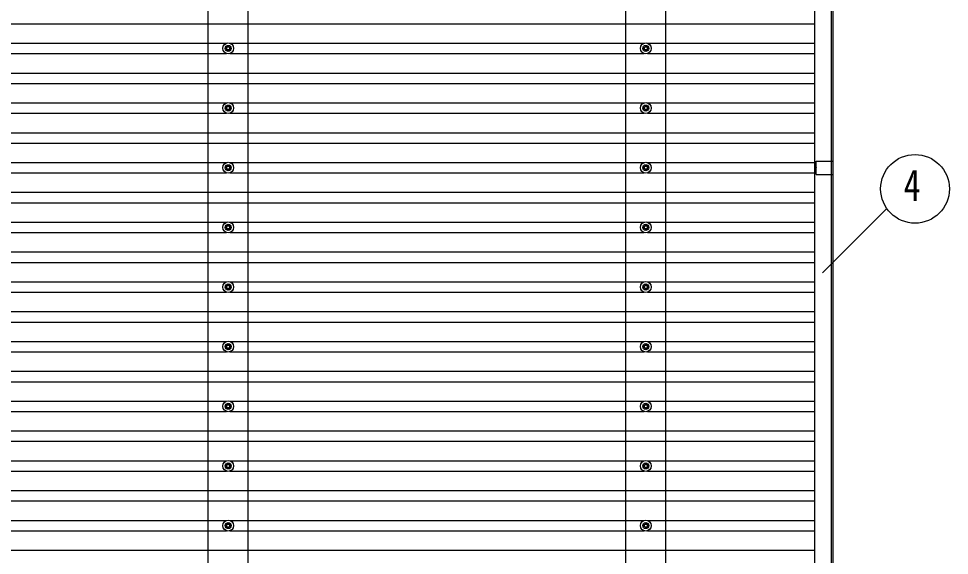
# Model space of a CAD drawing. Units: millimetres, scale not verified. Extents: x -16820 to 16820, y -11880 to 11880.
# Drawn here: x 927 to 4047, y 11 to 1811 of the extents above; entities that cross this region are included whole.
import ezdxf
from ezdxf.enums import TextEntityAlignment as Align

# ---------------------------------------------------------------- set-up
doc = ezdxf.new("R2010")
doc.units = ezdxf.units.MM
doc.header["$LTSCALE"] = 60
for name, color, linetype in [('0-4_YKK_13', 4, 'Continuous'), ('0-5_YKK_A1', 4, 'Continuous'), ('0-6_YKK_D', 6, 'Continuous')]:
    doc.layers.add(name, color=color, linetype=linetype)
doc.styles.add('ＭＳ ゴシック', font='')
doc.styles.get('ＭＳ ゴシック').set_extended_font_data('MS Gothic')

msp = doc.modelspace()

# ---------------------------------------------------------------- linework, layer by layer
at = {"layer": '0-4_YKK_13'}
for p, q in [((1627.78, 1721.18), (1627.78, 1716.77)), ((1631.28, 1721.18), (1631.28, 1716.77)), ((3027.78, 1721.18), (3027.78, 1716.77)), ((3031.28, 1721.18), (3031.28, 1716.77)), ((1623.95, 1712.93), (1619.53, 1712.93)), ((1623.95, 1709.43), (1619.53, 1709.43)), ((1627.78, 1705.6), (1627.78, 1701.19)), ((1631.28, 1705.6), (1631.28, 1701.19)), ((1639.53, 1712.93), (1635.11, 1712.93)), ((1639.53, 1709.43), (1635.11, 1709.43)), ((3023.95, 1712.93), (3019.53, 1712.93)), ((3023.95, 1709.43), (3019.53, 1709.43)), ((3027.78, 1705.6), (3027.78, 1701.19)), ((3031.28, 1705.6), (3031.28, 1701.19)), ((3039.53, 1712.93), (3035.11, 1712.93)), ((3039.53, 1709.43), (3035.11, 1709.43)), ((1623.95, 1512.93), (1619.53, 1512.93)), ((1623.95, 1509.43), (1619.53, 1509.43)), ((1627.78, 1521.18), (1627.78, 1516.77)), ((1627.78, 1505.6), (1627.78, 1501.19)), ((1631.28, 1521.18), (1631.28, 1516.77)), ((1631.28, 1505.6), (1631.28, 1501.19)), ((1639.53, 1512.93), (1635.11, 1512.93)), ((1639.53, 1509.43), (1635.11, 1509.43)), ((3023.95, 1512.93), (3019.53, 1512.93)), ((3023.95, 1509.43), (3019.53, 1509.43)), ((3027.78, 1521.18), (3027.78, 1516.77)), ((3027.78, 1505.6), (3027.78, 1501.19)), ((3031.28, 1521.18), (3031.28, 1516.77)), ((3031.28, 1505.6), (3031.28, 1501.19)), ((3039.53, 1512.93), (3035.11, 1512.93)), ((3039.53, 1509.43), (3035.11, 1509.43)), ((1623.95, 1312.93), (1619.53, 1312.93)), ((1627.78, 1321.18), (1627.78, 1316.77)), ((1631.28, 1321.18), (1631.28, 1316.77)), ((1639.53, 1312.93), (1635.11, 1312.93)), ((3023.95, 1312.93), (3019.53, 1312.93)), ((3027.78, 1321.18), (3027.78, 1316.77)), ((3031.28, 1321.18), (3031.28, 1316.77)), ((3039.53, 1312.93), (3035.11, 1312.93)), ((3601.06, 1311.9), (3601.06, 1333.68)), ((3601.06, 1333.68), (3657.56, 1333.68)), ((3657.56, 1288.68), (3657.56, 1333.68)), ((1623.95, 1309.43), (1619.53, 1309.43)), ((1627.78, 1305.6), (1627.78, 1301.19)), ((1631.28, 1305.6), (1631.28, 1301.19)), ((1639.53, 1309.43), (1635.11, 1309.43)), ((3023.95, 1309.43), (3019.53, 1309.43)), ((3027.78, 1305.6), (3027.78, 1301.19)), ((3031.28, 1305.6), (3031.28, 1301.19)), ((3039.53, 1309.43), (3035.11, 1309.43)), ((3601.06, 1288.68), (3601.06, 1310.47)), ((3601.06, 1288.68), (3657.56, 1288.68)), ((1623.95, 1112.93), (1619.53, 1112.93)), ((1623.95, 1109.43), (1619.53, 1109.43)), ((1627.78, 1121.18), (1627.78, 1116.77)), ((1627.78, 1105.6), (1627.78, 1101.19)), ((1631.28, 1121.18), (1631.28, 1116.77)), ((1631.28, 1105.6), (1631.28, 1101.19)), ((1639.53, 1112.93), (1635.11, 1112.93)), ((1639.53, 1109.43), (1635.11, 1109.43)), ((3023.95, 1112.93), (3019.53, 1112.93)), ((3023.95, 1109.43), (3019.53, 1109.43)), ((3027.78, 1121.18), (3027.78, 1116.77)), ((3027.78, 1105.6), (3027.78, 1101.19)), ((3031.28, 1121.18), (3031.28, 1116.77)), ((3031.28, 1105.6), (3031.28, 1101.19)), ((3039.53, 1112.93), (3035.11, 1112.93)), ((3039.53, 1109.43), (3035.11, 1109.43)), ((1623.95, 912.93), (1619.53, 912.93)), ((1623.95, 909.43), (1619.53, 909.43)), ((1627.78, 921.18), (1627.78, 916.77)), ((1627.78, 905.6), (1627.78, 901.19)), ((1631.28, 921.18), (1631.28, 916.77)), ((1631.28, 905.6), (1631.28, 901.19)), ((1639.53, 912.93), (1635.11, 912.93)), ((1639.53, 909.43), (1635.11, 909.43)), ((3023.95, 912.93), (3019.53, 912.93)), ((3023.95, 909.43), (3019.53, 909.43)), ((3027.78, 921.18), (3027.78, 916.77)), ((3027.78, 905.6), (3027.78, 901.19)), ((3031.28, 921.18), (3031.28, 916.77)), ((3031.28, 905.6), (3031.28, 901.19)), ((3039.53, 912.93), (3035.11, 912.93)), ((3039.53, 909.43), (3035.11, 909.43)), ((1627.78, 721.18), (1627.78, 716.77)), ((1631.28, 721.18), (1631.28, 716.77)), ((3027.78, 721.18), (3027.78, 716.77)), ((3031.28, 721.18), (3031.28, 716.77)), ((1623.95, 712.93), (1619.53, 712.93)), ((1623.95, 709.43), (1619.53, 709.43)), ((1627.78, 705.6), (1627.78, 701.19)), ((1631.28, 705.6), (1631.28, 701.19)), ((1639.53, 712.93), (1635.11, 712.93)), ((1639.53, 709.43), (1635.11, 709.43)), ((3023.95, 712.93), (3019.53, 712.93)), ((3023.95, 709.43), (3019.53, 709.43)), ((3027.78, 705.6), (3027.78, 701.19)), ((3031.28, 705.6), (3031.28, 701.19)), ((3039.53, 712.93), (3035.11, 712.93)), ((3039.53, 709.43), (3035.11, 709.43)), ((1623.95, 512.93), (1619.53, 512.93)), ((1623.95, 509.43), (1619.53, 509.43)), ((1627.78, 521.18), (1627.78, 516.77)), ((1627.78, 505.6), (1627.78, 501.19)), ((1631.28, 521.18), (1631.28, 516.77)), ((1631.28, 505.6), (1631.28, 501.19)), ((1639.53, 512.93), (1635.11, 512.93)), ((1639.53, 509.43), (1635.11, 509.43)), ((3023.95, 512.93), (3019.53, 512.93)), ((3023.95, 509.43), (3019.53, 509.43)), ((3027.78, 521.18), (3027.78, 516.77)), ((3027.78, 505.6), (3027.78, 501.19)), ((3031.28, 521.18), (3031.28, 516.77)), ((3031.28, 505.6), (3031.28, 501.19)), ((3039.53, 512.93), (3035.11, 512.93)), ((3039.53, 509.43), (3035.11, 509.43)), ((1623.95, 312.93), (1619.53, 312.93)), ((1627.78, 321.18), (1627.78, 316.77)), ((1631.28, 321.18), (1631.28, 316.77)), ((1639.53, 312.93), (1635.11, 312.93)), ((3023.95, 312.93), (3019.53, 312.93)), ((3027.78, 321.18), (3027.78, 316.77)), ((3031.28, 321.18), (3031.28, 316.77)), ((3039.53, 312.93), (3035.11, 312.93)), ((1623.95, 309.43), (1619.53, 309.43)), ((1627.78, 305.6), (1627.78, 301.19)), ((1631.28, 305.6), (1631.28, 301.19)), ((1639.53, 309.43), (1635.11, 309.43)), ((3023.95, 309.43), (3019.53, 309.43)), ((3027.78, 305.6), (3027.78, 301.19)), ((3031.28, 305.6), (3031.28, 301.19)), ((3039.53, 309.43), (3035.11, 309.43)), ((1623.95, 112.93), (1619.53, 112.93)), ((1623.95, 109.43), (1619.53, 109.43)), ((1627.78, 121.18), (1627.78, 116.77)), ((1627.78, 105.6), (1627.78, 101.19)), ((1631.28, 121.18), (1631.28, 116.77)), ((1631.28, 105.6), (1631.28, 101.19)), ((1639.53, 112.93), (1635.11, 112.93)), ((1639.53, 109.43), (1635.11, 109.43)), ((3023.95, 112.93), (3019.53, 112.93)), ((3023.95, 109.43), (3019.53, 109.43)), ((3027.78, 121.18), (3027.78, 116.77)), ((3027.78, 105.6), (3027.78, 101.19)), ((3031.28, 121.18), (3031.28, 116.77)), ((3031.28, 105.6), (3031.28, 101.19)), ((3039.53, 112.93), (3035.11, 112.93)), ((3039.53, 109.43), (3035.11, 109.43))]:
    msp.add_line(p, q, dxfattribs=at)
for centre, radius in [((1629.53, 1711.18), 18.25), ((1629.53, 1711.18), 10.15), ((1629.53, 1711.18), 5.85), ((1629.53, 1711.18), 5.25), ((3029.53, 1711.18), 18.25), ((3029.53, 1711.18), 10.15), ((3029.53, 1711.18), 5.85), ((3029.53, 1711.18), 5.25), ((1629.53, 1511.18), 18.25), ((3029.53, 1511.18), 18.25), ((1629.53, 1511.18), 10.15), ((1629.53, 1511.18), 5.85), ((1629.53, 1511.18), 5.25), ((3029.53, 1511.18), 10.15), ((3029.53, 1511.18), 5.85), ((3029.53, 1511.18), 5.25), ((1629.53, 1311.18), 18.25), ((1629.53, 1311.18), 10.15), ((1629.53, 1311.18), 5.85), ((1629.53, 1311.18), 5.25), ((3029.53, 1311.18), 18.25), ((3029.53, 1311.18), 10.15), ((3029.53, 1311.18), 5.85), ((3029.53, 1311.18), 5.25), ((1629.53, 1111.18), 18.25), ((3029.53, 1111.18), 18.25), ((1629.53, 1111.18), 10.15), ((1629.53, 1111.18), 5.85), ((1629.53, 1111.18), 5.25), ((3029.53, 1111.18), 10.15), ((3029.53, 1111.18), 5.85), ((3029.53, 1111.18), 5.25), ((1629.53, 911.18), 18.25), ((1629.53, 911.18), 10.15), ((1629.53, 911.18), 5.85), ((1629.53, 911.18), 5.25), ((3029.53, 911.18), 18.25), ((3029.53, 911.18), 10.15), ((3029.53, 911.18), 5.85), ((3029.53, 911.18), 5.25), ((1629.53, 711.18), 18.25), ((1629.53, 711.18), 10.15), ((3029.53, 711.18), 18.25), ((3029.53, 711.18), 10.15), ((1629.53, 711.18), 5.85), ((1629.53, 711.18), 5.25), ((3029.53, 711.18), 5.85), ((3029.53, 711.18), 5.25), ((1629.53, 511.18), 18.25), ((1629.53, 511.18), 10.15), ((1629.53, 511.18), 5.85), ((1629.53, 511.18), 5.25), ((3029.53, 511.18), 18.25), ((3029.53, 511.18), 10.15), ((3029.53, 511.18), 5.85), ((3029.53, 511.18), 5.25), ((1629.53, 311.18), 18.25), ((1629.53, 311.18), 10.15), ((1629.53, 311.18), 5.85), ((1629.53, 311.18), 5.25), ((3029.53, 311.18), 18.25), ((3029.53, 311.18), 10.15), ((3029.53, 311.18), 5.85), ((3029.53, 311.18), 5.25), ((1629.53, 111.18), 18.25), ((3029.53, 111.18), 18.25), ((1629.53, 111.18), 10.15), ((1629.53, 111.18), 5.85), ((1629.53, 111.18), 5.25), ((3029.53, 111.18), 10.15), ((3029.53, 111.18), 5.85), ((3029.53, 111.18), 5.25)]:
    msp.add_circle(centre, radius, dxfattribs=at)
for centre, start, end in [((3601.56, 1311.9), 180, 225.573), ((3601.56, 1310.47), 134.427, 180), ((3600.86, 1311.18), 314.427, 45.573)]:
    msp.add_arc(centre, 0.5, start, end, dxfattribs=at)
at = {"layer": '0-5_YKK_A1'}
for p, q in [((1562.53, -4088.82), (1562.53, 6711.18)), ((1696.53, -4088.82), (1696.53, 6711.18)), ((2962.53, -4088.82), (2962.53, 6711.18)), ((3096.53, -4088.82), (3096.53, 6711.18)), ((3594.97, 6734.18), (3594.97, -4111.82)), ((3651.96, -4109.52), (3651.96, 6732.7)), ((3656.56, 6732.7), (3656.56, -4109.52)), ((-1735.97, 1793.68), (3594.97, 1793.68)), ((234.72, 1728.68), (1624.34, 1728.68)), ((1634.72, 1728.68), (3024.34, 1728.68)), ((3034.72, 1728.68), (3594.97, 1728.68)), ((234.7, 1693.68), (1624.36, 1693.68)), ((1634.7, 1693.68), (3024.36, 1693.68)), ((3034.7, 1693.68), (3594.97, 1693.68)), ((-1735.97, 1628.68), (3594.97, 1628.68)), ((-1735.97, 1593.68), (3594.97, 1593.68)), ((234.72, 1528.68), (1624.34, 1528.68)), ((1634.72, 1528.68), (3024.34, 1528.68)), ((3034.72, 1528.68), (3594.97, 1528.68)), ((234.7, 1493.68), (1624.36, 1493.68)), ((1634.7, 1493.68), (3024.36, 1493.68)), ((3034.7, 1493.68), (3594.97, 1493.68)), ((-1735.97, 1428.68), (3594.97, 1428.68)), ((-1735.97, 1393.68), (3594.97, 1393.68)), ((234.72, 1328.68), (1624.34, 1328.68)), ((1634.72, 1328.68), (3024.34, 1328.68)), ((3034.72, 1328.68), (3594.97, 1328.68)), ((234.7, 1293.68), (1624.36, 1293.68)), ((1634.7, 1293.68), (3024.36, 1293.68)), ((3034.7, 1293.68), (3594.97, 1293.68)), ((-1735.97, 1228.68), (3594.97, 1228.68)), ((-1735.97, 1193.68), (3594.97, 1193.68)), ((234.72, 1128.68), (1624.34, 1128.68)), ((1634.72, 1128.68), (3024.34, 1128.68)), ((3034.72, 1128.68), (3594.97, 1128.68)), ((234.7, 1093.68), (1624.36, 1093.68)), ((1634.7, 1093.68), (3024.36, 1093.68)), ((3034.7, 1093.68), (3594.97, 1093.68)), ((-1735.97, 1028.68), (3594.97, 1028.68)), ((-1735.97, 993.68), (3594.97, 993.68)), ((234.72, 928.68), (1624.34, 928.68)), ((1634.72, 928.68), (3024.34, 928.68)), ((3034.72, 928.68), (3594.97, 928.68)), ((234.7, 893.68), (1624.36, 893.68)), ((1634.7, 893.68), (3024.36, 893.68)), ((3034.7, 893.68), (3594.97, 893.68)), ((-1735.97, 828.68), (3594.97, 828.68)), ((-1735.97, 793.68), (3594.97, 793.68)), ((234.72, 728.68), (1624.34, 728.68)), ((1634.72, 728.68), (3024.34, 728.68)), ((3034.72, 728.68), (3594.97, 728.68)), ((234.7, 693.68), (1624.36, 693.68)), ((1634.7, 693.68), (3024.36, 693.68)), ((3034.7, 693.68), (3594.97, 693.68)), ((-1735.97, 628.68), (3594.97, 628.68)), ((-1735.97, 593.68), (3594.97, 593.68)), ((234.72, 528.68), (1624.34, 528.68)), ((1634.72, 528.68), (3024.34, 528.68)), ((3034.72, 528.68), (3594.97, 528.68)), ((234.7, 493.68), (1624.36, 493.68)), ((1634.7, 493.68), (3024.36, 493.68)), ((3034.7, 493.68), (3594.97, 493.68)), ((-1735.97, 428.68), (3594.97, 428.68)), ((-1735.97, 393.68), (3594.97, 393.68)), ((234.72, 328.68), (1624.34, 328.68)), ((1634.72, 328.68), (3024.34, 328.68)), ((3034.72, 328.68), (3594.97, 328.68)), ((234.7, 293.68), (1624.36, 293.68)), ((1634.7, 293.68), (3024.36, 293.68)), ((3034.7, 293.68), (3594.97, 293.68)), ((-1735.97, 228.68), (3594.97, 228.68)), ((-1735.97, 193.68), (3594.97, 193.68)), ((234.72, 128.68), (1624.34, 128.68)), ((1634.72, 128.68), (3024.34, 128.68)), ((3034.72, 128.68), (3594.97, 128.68)), ((234.7, 93.68), (1624.36, 93.68)), ((1634.7, 93.68), (3024.36, 93.68)), ((3034.7, 93.68), (3594.97, 93.68)), ((-1735.97, 28.68), (3594.97, 28.68))]:
    msp.add_line(p, q, dxfattribs=at)
at = {"layer": '0-6_YKK_D'}
msp.add_line((3622.32, 958.32), (3837.91, 1173.91), dxfattribs=at)
msp.add_circle((3932.04, 1240.33), 115.2, dxfattribs=at)

# ---------------------------------------------------------------- texts
at = {"layer": '0-6_YKK_D', "style": 'ＭＳ ゴシック', "width": 0.8}
msp.add_text('4', height=105.6, dxfattribs=at).set_placement((3893.64, 1168.33), align=Align.BOTTOM_LEFT)

doc.saveas('drawing.dxf')
